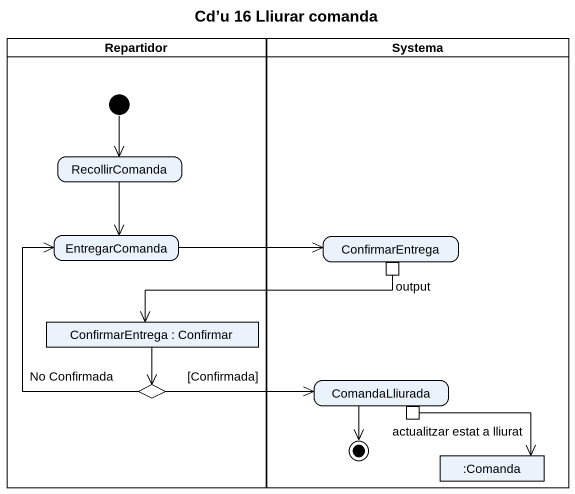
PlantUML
@startuml
title Cd’u 16 Lliurar comanda
hide empty description
state Repartidor <<partition>> {
  state RecollirComanda
  state EntregarComanda
  state "ConfirmarEntrega : Confirmar" as ConfirmarEntrega_2 <<object>>
  state choice1 <<choice>>
  [*] --> RecollirComanda
}
state Systema <<partition>> {
  state ConfirmarEntrega {
    state output <<outputPin>>
  }
  state ComandaLliurada {
    state "actualitzar estat a lliurat" as actualitzar_estat_a_lliurat <<outputPin>>
  }
  state ":Comanda" as Comanda <<object>>
  ComandaLliurada --> [*]
}
RecollirComanda --> EntregarComanda
EntregarComanda -right-> ConfirmarEntrega
output -left-> ConfirmarEntrega_2
ConfirmarEntrega_2 --> choice1
choice1 -up-> EntregarComanda : No Confirmada
choice1 -right-> ComandaLliurada : [Confirmada]
actualitzar_estat_a_lliurat --> Comanda
@enduml
